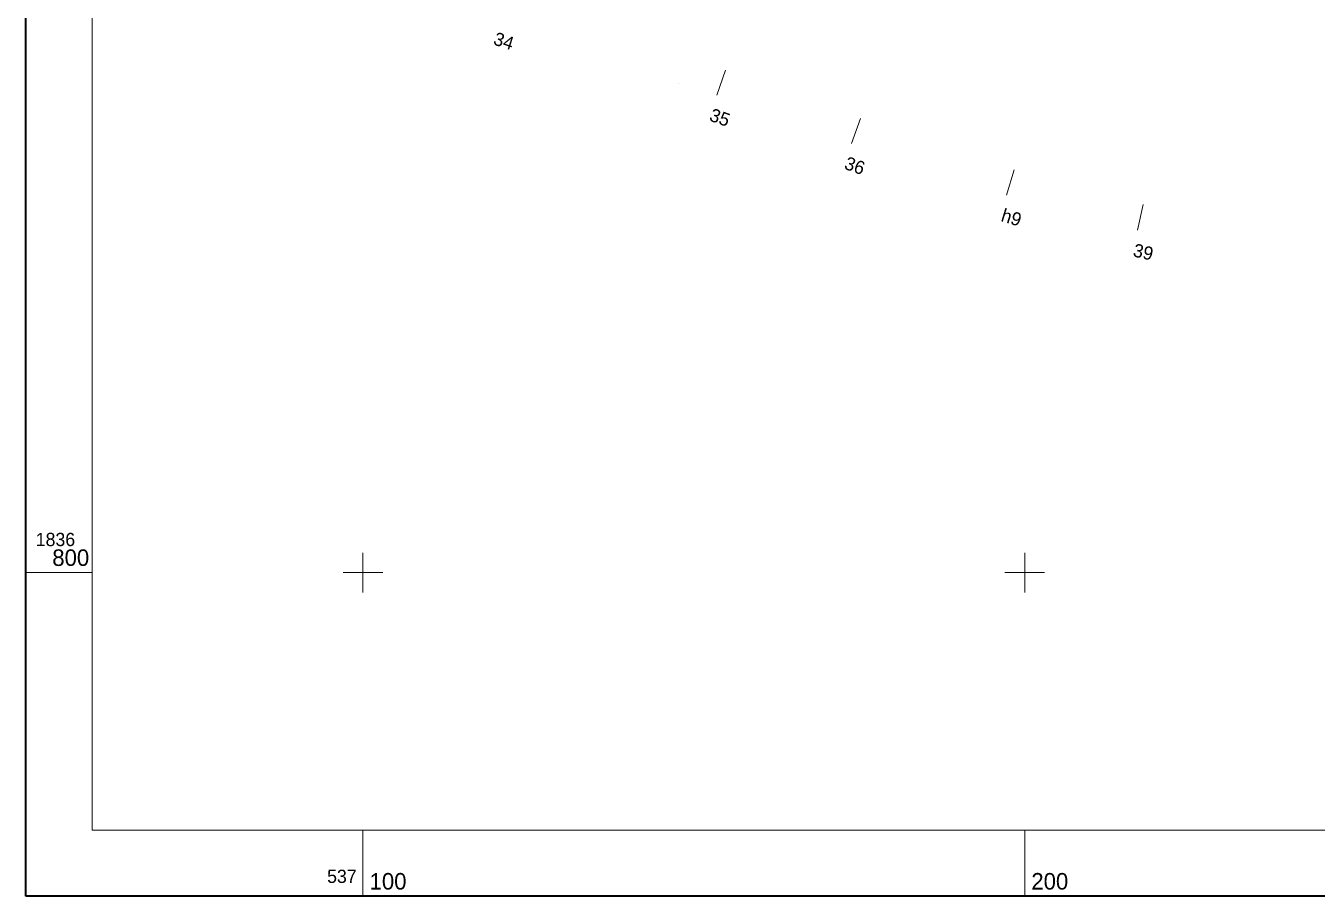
# Model space of a CAD drawing. Header units: metres. Extents: x 537049 to 537446, y 1836751 to 1837027.
# Drawn here: x 537049.1 to 537244.2, y 1836751.1 to 1836882.6 of the extents above; entities that cross this region are included whole.
import ezdxf
from ezdxf.enums import TextEntityAlignment as Align

# ---------------------------------------------------------------- set-up
doc = ezdxf.new("R2010")
doc.units = ezdxf.units.M
doc.header["$MEASUREMENT"] = 0
doc.layers.get('0').update_dxf_attribs({"color": 1})
for name, color, linetype, lineweight in [('Level 2', 1, 'Continuous', 0), ('Level 62', 1, 'Continuous', 0), ('Level 63', 1, 'Continuous', 0)]:
    doc.layers.add(name, color=color, linetype=linetype, lineweight=lineweight)
doc.styles.add('Style-CHAR_FAST_FONT', font='CHAR_FAST_FONT.shx')

# ---------------------------------------------------------------- blocks, each defined once
blk = doc.blocks.new('A$C2B2')
at = {"color": 0, "linetype": 'ByBlock', "lineweight": 0, "flags": 128}
blk.add_lwpolyline([(0, 0), (0, 0), (0, 0), (0, 0), (0, 0), (0, 0), (0, 0), (0, 0)], close=True, dxfattribs=at)
blk = doc.blocks.new('A$C7D1')
at = {"color": 7, "linetype": 'Continuous', "lineweight": 0, "xscale": 400.0000000000001, "yscale": 400.0000000000001, "rotation": 98.18340100000023}
blk.add_blockref('A$C2B2', (0, 0.12), dxfattribs=at)
blk = doc.blocks.new('A$C7BE')
at = {"color": 0, "linetype": 'Continuous', "lineweight": 0, "rotation": 243.7030290000004}
blk.add_blockref('A$C7D1', (0.17, -0.43), dxfattribs=at)

msp = doc.modelspace()

# ---------------------------------------------------------------- linework, layer by layer
at = {"layer": 'Level 2', "color": 7, "linetype": 'Continuous', "lineweight": 0}
for p, q in [((537154.79, 1836875.92), (537153.45, 1836872.15)), ((537175.16, 1836868.63), (537173.83, 1836864.86)), ((537198.4, 1836860.87), (537197.24, 1836857.04)), ((537217.92, 1836855.64), (537217.03, 1836851.74))]:
    msp.add_line(p, q, dxfattribs=at)
at = {"layer": 'Level 62', "color": 7, "linetype": 'Continuous', "lineweight": 0, "flags": 128}
msp.add_lwpolyline([(537059.05, 1837017.27), (537435.76, 1837017.27), (537435.76, 1836761.09), (537059.05, 1836761.09)], close=True, dxfattribs=at)
at = {"layer": 'Level 63', "color": 7, "linetype": 'Continuous', "lineweight": 0}
for p, q in [((537100, 1836797), (537100, 1836803)), ((537200, 1836797), (537200, 1836803)), ((537049.05, 1836800), (537059.05, 1836800)), ((537097, 1836800), (537103, 1836800)), ((537197, 1836800), (537203, 1836800)), ((537100, 1836751.09), (537100, 1836761.09)), ((537200, 1836751.09), (537200, 1836761.09))]:
    msp.add_line(p, q, dxfattribs=at)
at = {"layer": 'Level 63', "color": 7, "linetype": 'Continuous', "lineweight": 40, "flags": 128}
msp.add_lwpolyline([(537049.05, 1836751.09), (537049.05, 1837027.27), (537445.76, 1837027.27), (537445.76, 1836751.09)], close=True, dxfattribs=at)
at = {"layer": 'Level 63', "color": 7, "linetype": 'Continuous', "lineweight": 13, "flags": 128}
msp.add_lwpolyline([(537059.05, 1836761.09), (537059.05, 1837017.27), (537435.76, 1837017.27), (537435.76, 1836761.09)], close=True, dxfattribs=at)

# ---------------------------------------------------------------- block references
at = {"layer": 'Level 2', "color": 7, "linetype": 'Continuous', "lineweight": 0, "xscale": 2, "yscale": 2, "rotation": 255.5920640000006}
msp.add_blockref('A$C7BE', (537148.77, 1836874.27), dxfattribs=at)

# ---------------------------------------------------------------- texts
at = {"layer": 'Level 2', "color": 7, "linetype": 'Continuous', "lineweight": 0, "char_height": 1.99998, "attachment_point": 1, "line_spacing_factor": 0.828316, "style": 'Style-CHAR_FAST_FONT'}
for s, insert, rotation in [('34\\P', (537120.19, 1836881.75), 341.81700556), ('35\\P', (537152.88, 1836870.23), 340.31113333), ('36\\P', (537173.27, 1836862.94), 340.45623056), ('h9\\P', (537196.87, 1836855.06), 343.03454167), ('39\\P', (537216.7, 1836849.76), 347.12004722)]:
    msp.add_mtext(s, dxfattribs=dict(at, insert=insert, rotation=rotation))
at = {"layer": 'Level 63', "color": 7, "linetype": 'Continuous', "lineweight": 0, "style": 'Style-CHAR_FAST_FONT'}
for s, height, p in [('1836', 1.99998, (537050.55, 1836804)), ('800', 2.50002, (537053.05, 1836801)), ('100', 2.50002, (537101, 1836752.09)), ('200', 2.50002, (537201, 1836752.09))]:
    msp.add_text(s, height=height, dxfattribs=at).set_placement(p)
msp.add_text('537', height=1.99998, dxfattribs=at).set_placement((537099.041286, 1836753.09), align=Align.RIGHT)

doc.saveas('drawing.dxf')
